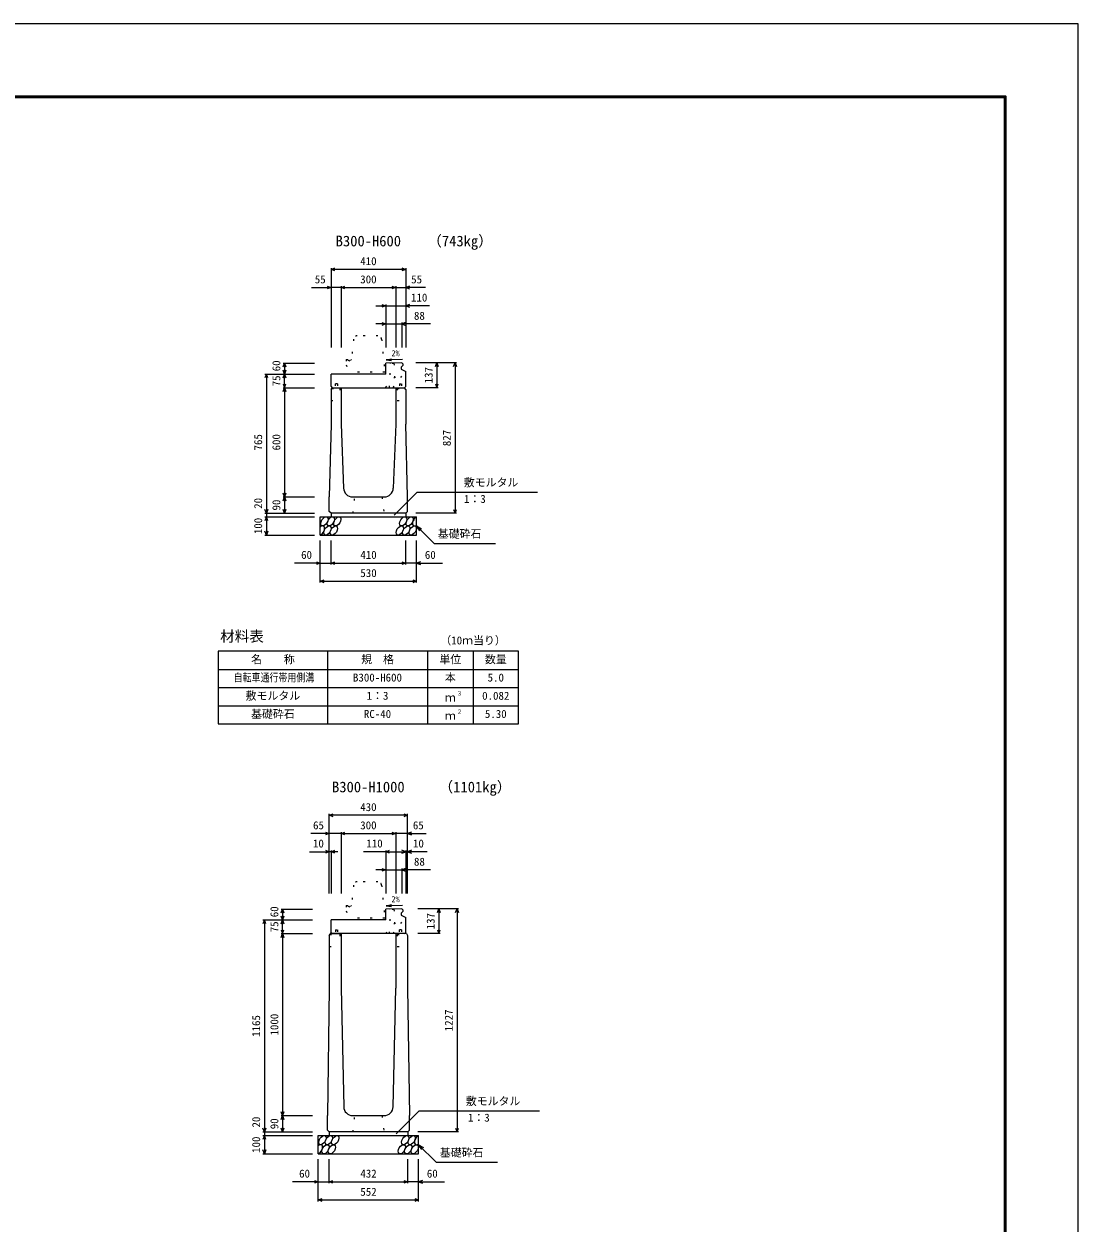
# Model space of a CAD drawing. Units: millimetres, scale not verified. Extents: x -12600 to 12600, y -5940 to 5940.
# Drawn here: x 6807 to 12600, y -649 to 5940 of the extents above; entities that cross this region are included whole.
import ezdxf
from ezdxf.enums import TextEntityAlignment as Align

# ---------------------------------------------------------------- set-up
doc = ezdxf.new("R2010")
doc.units = ezdxf.units.MM
doc.header["$LTSCALE"] = 40
doc.linetypes.add('DOTTED', pattern=[1.75, 0.25, -1.5])
for name, color, linetype, lineweight in [('0-0_DIM', 7, 'Continuous', 25), ('0-1_Defpoints', 5, 'Continuous', 25), ('0-2_HATCH', 6, 'Continuous', 25), ('0-3_HYO', 3, 'Continuous', 25), ('0-4_HYO2', 4, 'Continuous', 25), ('0-5_OUTLINE', 3, 'Continuous', 25), ('0-6_OUTLINE2', 4, 'DOTTED', 25), ('0-7_TXT', 7, 'Continuous', 25), ('0-8_WAKU', 3, 'Continuous', 25)]:
    doc.layers.add(name, color=color, linetype=linetype, lineweight=lineweight)
doc.styles.add('ＭＳ ゴシック', font='')
doc.styles.get('ＭＳ ゴシック').set_extended_font_data('MS Gothic')

msp = doc.modelspace()

# ---------------------------------------------------------------- linework, layer by layer
at = {"layer": '0-0_DIM'}
for p, q in [((8495, 4598.96), (8495, 4161.46)), ((8905, 4591.46), (8495, 4591.46)), ((8905, 4598.96), (8905, 4161.46)), ((8386.62, 4491.46), (8495, 4491.46)), ((8550, 4491.46), (8495, 4491.46)), ((8550, 4498.96), (8550, 4161.46)), ((8550, 4491.46), (8850, 4491.46)), ((8850, 4498.96), (8850, 4161.46)), ((8850, 4491.46), (8905, 4491.46)), ((9013.38, 4491.46), (8905, 4491.46)), ((8740, 4391.46), (8795, 4391.46)), ((8795, 4398.96), (8795, 4161.46)), ((8795, 4391.46), (8905, 4391.46)), ((9036.52, 4391.46), (8905, 4391.46)), ((8795, 4291.46), (8740, 4291.46)), ((8795, 4291.46), (8883, 4291.46)), ((8883, 4298.96), (8883, 4161.46)), ((9041.78, 4291.46), (8883, 4291.46)), ((8231.5, 4076.46), (8404, 4076.46)), ((8239, 4076.46), (8239, 4016.46)), ((9183.5, 4078.46), (8961, 4078.46)), ((9076, 4078.46), (9076, 3941.46)), ((9176, 4078.46), (9176, 3251.46)), ((8131.5, 4016.46), (8404, 4016.46)), ((8139, 4016.46), (8139, 3251.46)), ((8239, 3941.46), (8239, 4016.46)), ((8231.5, 3941.46), (8404, 3941.46)), ((8239, 3941.46), (8239, 3341.46)), ((9083.5, 3941.46), (8961, 3941.46)), ((8842.11, 3240.65), (8968.34, 3366.89)), ((8968.34, 3366.89), (9629.81, 3366.89)), ((8231.5, 3341.46), (8404, 3341.46)), ((8239, 3341.46), (8239, 3251.46)), ((8131.5, 3251.46), (8404, 3251.46)), ((8131.5, 3231.46), (8404, 3231.46)), ((8139, 3251.46), (8139, 3231.46)), ((8139, 3231.46), (8139, 3131.46)), ((9183.5, 3251.46), (8961, 3251.46)), ((8965, 3181.46), (9060.76, 3085.71)), ((8965, 3181.46), (8990.98, 3166.46)), ((8965, 3181.46), (8980, 3155.48)), ((8131.5, 3131.46), (8404, 3131.46)), ((8435, 2870.1), (8435, 3101.46)), ((8495, 2970.1), (8495, 3101.46)), ((8905, 2970.1), (8905, 3101.46)), ((8965, 2870.1), (8965, 3101.46)), ((9060.76, 3085.71), (9398.31, 3085.71)), ((8435, 2977.6), (8293.21, 2977.6)), ((8435, 2977.6), (8495, 2977.6)), ((8495, 2977.6), (8905, 2977.6)), ((8965, 2977.6), (8905, 2977.6)), ((8965, 2977.6), (9106.79, 2977.6)), ((8435, 2877.6), (8965, 2877.6)), ((8485, 1161.46), (8485, 1598.96)), ((8915, 1591.46), (8485, 1591.46)), ((8915, 1161.46), (8915, 1598.96)), ((8485, 1491.46), (8383.02, 1491.46)), ((8550, 1491.46), (8485, 1491.46)), ((8550, 1498.96), (8550, 1161.46)), ((8550, 1491.46), (8850, 1491.46)), ((8850, 1498.96), (8850, 1161.46)), ((8915, 1491.46), (8850, 1491.46)), ((8915, 1491.46), (9016.98, 1491.46)), ((8376.62, 1391.46), (8485, 1391.46)), ((8495, 1391.46), (8485, 1391.46)), ((8495, 1398.96), (8495, 1161.46)), ((8531.3, 1391.46), (8495, 1391.46)), ((8795, 1391.46), (8673.07, 1391.46)), ((8795, 1398.96), (8795, 1161.46)), ((8795, 1391.46), (8905, 1391.46)), ((8905, 1398.96), (8905, 1161.46)), ((8905, 1391.46), (8915, 1391.46)), ((9023.38, 1391.46), (8915, 1391.46)), ((8795, 1291.46), (8740, 1291.46)), ((8795, 1291.46), (8883, 1291.46)), ((8883, 1298.96), (8883, 1161.46)), ((9041.78, 1291.46), (8883, 1291.46)), ((8220.5, 1076.46), (8393, 1076.46)), ((8228, 1076.46), (8228, 1016.46)), ((9194.5, 1078.46), (8972, 1078.46)), ((9087, 1078.46), (9087, 941.46)), ((9187, 1078.46), (9187, -148.54)), ((8120.5, 1016.46), (8393, 1016.46)), ((8128, 1016.46), (8128, -148.54)), ((8228, 941.46), (8228, 1016.46)), ((8220.5, 941.46), (8393, 941.46)), ((8228, 941.46), (8228, -58.54)), ((9094.5, 941.46), (8972, 941.46)), ((8220.5, -58.54), (8393, -58.54)), ((8228, -58.54), (8228, -148.54)), ((8853.11, -159.35), (8979.34, -33.11)), ((8979.34, -33.11), (9640.81, -33.11)), ((8120.5, -148.54), (8393, -148.54)), ((8120.5, -168.54), (8393, -168.54)), ((8128, -148.54), (8128, -168.54)), ((8128, -168.54), (8128, -268.54)), ((9194.5, -148.54), (8972, -148.54)), ((8976, -218.54), (9071.76, -314.29)), ((8976, -218.54), (9001.98, -233.54)), ((8976, -218.54), (8991, -244.52)), ((8120.5, -268.54), (8393, -268.54)), ((8424, -529.9), (8424, -298.54)), ((8484, -429.9), (8484, -298.54)), ((8916, -429.9), (8916, -298.54)), ((8976, -529.9), (8976, -298.54)), ((9071.76, -314.29), (9409.31, -314.29)), ((8424, -422.4), (8282.21, -422.4)), ((8424, -422.4), (8484, -422.4)), ((8484, -422.4), (8916, -422.4)), ((8976, -422.4), (8916, -422.4)), ((8976, -422.4), (9117.79, -422.4)), ((8424, -522.4), (8976, -522.4))]:
    msp.add_line(p, q, dxfattribs=at)
for points in [[(8516.14, 4583.77), (8495, 4591.46), (8516.14, 4599.16)], [(8883.86, 4599.16), (8905, 4591.46), (8883.86, 4583.77)], [(8473.86, 4499.16), (8495, 4491.46), (8473.86, 4483.77)], [(8571.14, 4483.77), (8550, 4491.46), (8571.14, 4499.16)], [(8828.86, 4499.16), (8850, 4491.46), (8828.86, 4483.77)], [(8926.14, 4499.16), (8905, 4491.46), (8926.14, 4483.77)], [(8773.86, 4399.16), (8795, 4391.46), (8773.86, 4383.77)], [(8926.14, 4399.16), (8905, 4391.46), (8926.14, 4383.77)], [(8773.86, 4299.16), (8795, 4291.46), (8773.86, 4283.77)], [(8904.14, 4299.16), (8883, 4291.46), (8904.14, 4283.77)], [(8231.3, 4055.32), (8239, 4076.46), (8246.7, 4055.32)], [(8246.7, 4037.61), (8239, 4016.46), (8231.3, 4037.61)], [(9068.3, 4057.32), (9076, 4078.46), (9083.7, 4057.32)], [(9168.3, 4057.32), (9176, 4078.46), (9183.7, 4057.32)], [(8146.7, 3995.32), (8139, 4016.46), (8131.3, 3995.32)], [(8231.3, 3995.32), (8239, 4016.46), (8246.7, 3995.32)], [(8231.3, 3962.61), (8239, 3941.46), (8246.7, 3962.61)], [(9068.3, 3962.61), (9076, 3941.46), (9083.7, 3962.61)], [(8231.3, 3920.32), (8239, 3941.46), (8246.7, 3920.32)], [(8246.7, 3362.61), (8239, 3341.46), (8231.3, 3362.61)], [(8231.3, 3320.32), (8239, 3341.46), (8246.7, 3320.32)], [(8146.7, 3272.61), (8139, 3251.46), (8131.3, 3272.61)], [(8146.7, 3210.32), (8139, 3231.46), (8131.3, 3210.32)], [(8246.7, 3272.61), (8239, 3251.46), (8231.3, 3272.61)], [(9168.3, 3272.61), (9176, 3251.46), (9183.7, 3272.61)], [(8146.7, 3152.61), (8139, 3131.46), (8131.3, 3152.61)], [(8413.86, 2985.29), (8435, 2977.6), (8413.86, 2969.9)], [(8516.14, 2969.9), (8495, 2977.6), (8516.14, 2985.29)], [(8883.86, 2985.29), (8905, 2977.6), (8883.86, 2969.9)], [(8986.14, 2985.29), (8965, 2977.6), (8986.14, 2969.9)], [(8456.14, 2869.9), (8435, 2877.6), (8456.14, 2885.29)], [(8943.86, 2885.29), (8965, 2877.6), (8943.86, 2869.9)], [(8506.14, 1583.77), (8485, 1591.46), (8506.14, 1599.16)], [(8893.86, 1599.16), (8915, 1591.46), (8893.86, 1583.77)], [(8463.86, 1499.16), (8485, 1491.46), (8463.86, 1483.77)], [(8571.14, 1483.77), (8550, 1491.46), (8571.14, 1499.16)], [(8828.86, 1499.16), (8850, 1491.46), (8828.86, 1483.77)], [(8936.14, 1499.16), (8915, 1491.46), (8936.14, 1483.77)], [(8463.86, 1399.16), (8485, 1391.46), (8463.86, 1383.77)], [(8516.14, 1383.77), (8495, 1391.46), (8516.14, 1399.16)], [(8816.14, 1383.77), (8795, 1391.46), (8816.14, 1399.16)], [(8883.86, 1383.77), (8905, 1391.46), (8883.86, 1399.16)], [(8936.14, 1399.16), (8915, 1391.46), (8936.14, 1383.77)], [(8773.86, 1299.16), (8795, 1291.46), (8773.86, 1283.77)], [(8904.14, 1299.16), (8883, 1291.46), (8904.14, 1283.77)], [(8220.3, 1055.32), (8228, 1076.46), (8235.7, 1055.32)], [(9079.3, 1057.32), (9087, 1078.46), (9094.7, 1057.32)], [(9179.3, 1057.32), (9187, 1078.46), (9194.7, 1057.32)], [(8135.7, 995.32), (8128, 1016.46), (8120.3, 995.32)], [(8235.7, 1037.61), (8228, 1016.46), (8220.3, 1037.61)], [(8220.3, 995.32), (8228, 1016.46), (8235.7, 995.32)], [(8220.3, 962.61), (8228, 941.46), (8235.7, 962.61)], [(8220.3, 920.32), (8228, 941.46), (8235.7, 920.32)], [(9079.3, 962.61), (9087, 941.46), (9094.7, 962.61)], [(8235.7, -37.39), (8228, -58.54), (8220.3, -37.39)], [(8220.3, -79.68), (8228, -58.54), (8235.7, -79.68)], [(8135.7, -127.39), (8128, -148.54), (8120.3, -127.39)], [(8235.7, -127.39), (8228, -148.54), (8220.3, -127.39)], [(9179.3, -127.39), (9187, -148.54), (9194.7, -127.39)], [(8135.7, -189.68), (8128, -168.54), (8120.3, -189.68)], [(8135.7, -247.39), (8128, -268.54), (8120.3, -247.39)], [(8402.86, -414.71), (8424, -422.4), (8402.86, -430.1)], [(8505.14, -430.1), (8484, -422.4), (8505.14, -414.71)], [(8894.86, -414.71), (8916, -422.4), (8894.86, -430.1)], [(8997.14, -414.71), (8976, -422.4), (8997.14, -430.1)], [(8445.14, -530.1), (8424, -522.4), (8445.14, -514.71)], [(8954.86, -514.71), (8976, -522.4), (8954.86, -530.1)]]:
    msp.add_lwpolyline(points, dxfattribs=at)
at = {"layer": '0-1_Defpoints'}
msp.add_lwpolyline([(-4200, -5940), (12600, -5940), (12600, 5940), (-4200, 5940)], close=True, dxfattribs=at)
at = {"layer": '0-2_HATCH'}
for centre in [(8457.89, 3206.46), (8493.37, 3206.46), (8528.84, 3206.46), (8891.05, 3206.46), (8926.52, 3206.46), (8474.77, 3156.46), (8510.25, 3156.46), (8872.45, 3156.46), (8907.93, 3156.46), (8943.41, 3156.46), (8446.89, -193.54), (8482.37, -193.54), (8517.84, -193.54), (8902.05, -193.54), (8937.52, -193.54), (8463.77, -243.54), (8499.25, -243.54), (8883.45, -243.54), (8918.93, -243.54), (8954.41, -243.54)]:
    msp.add_ellipse(centre, major_axis=(14.54, 23.54), ratio=0.5792, dxfattribs=at)
for centre, start_param, end_param in [((8962, 3206.46), 0.6666252, 4.1103269), ((8439.3, 3156.46), 3.7419964, 7.318141), ((8973, -193.54), 0.6666252, 4.1103269), ((8428.3, -243.54), 3.7419964, 7.318141)]:
    msp.add_ellipse(centre, major_axis=(14.54, 23.54), ratio=0.5792, start_param=start_param, end_param=end_param, dxfattribs=at)
at = {"layer": '0-3_HYO'}
for p, q in [((8475, 2493.36), (8475, 2093.36)), ((9025, 2493.36), (9025, 2093.36)), ((9275, 2493.36), (9275, 2093.36)), ((7875, 2393.36), (9525, 2393.36))]:
    msp.add_line(p, q, dxfattribs=at)
msp.add_lwpolyline([(7875, 2093.36), (9525, 2093.36), (9525, 2493.36), (7875, 2493.36)], close=True, dxfattribs=at)
at = {"layer": '0-4_HYO2'}
for p, q in [((7875, 2293.36), (9525, 2293.36)), ((7875, 2193.36), (9525, 2193.36))]:
    msp.add_line(p, q, dxfattribs=at)
at = {"layer": '0-5_OUTLINE', "linetype": 'DOTTED'}
for p, q in [((8751.9, 4226.46), (8638.1, 4226.46)), ((8618.19, 4208.41), (8607, 4096.46)), ((8771.8, 4208.45), (8790, 4026.46)), ((8577, 4096.46), (8577, 4066.46)), ((8577, 4096.46), (8585, 4096.46)), ((8577, 4066.46), (8600, 4026.46)), ((8790, 4026.46), (8600, 4026.46)), ((8618.19, 1208.41), (8607, 1096.46)), ((8751.9, 1226.46), (8638.1, 1226.46)), ((8771.8, 1208.45), (8790, 1026.46)), ((8577, 1096.46), (8577, 1066.46)), ((8577, 1096.46), (8585, 1096.46)), ((8577, 1066.46), (8600, 1026.46)), ((8790, 1026.46), (8600, 1026.46))]:
    msp.add_line(p, q, dxfattribs=at)
at = {"layer": '0-5_OUTLINE'}
for p, q in [((8883.14, 4078.14), (8795, 4076.46)), ((8795, 4016.46), (8795, 4076.46)), ((8880, 4053.46), (8889, 4063.46)), ((8880, 4053.46), (8880, 4043.46)), ((8880, 4043.46), (8905, 4030.46)), ((8883.14, 4078.14), (8889, 4072.4)), ((8889, 4072.4), (8889, 4063.46)), ((8905, 3947.46), (8905, 4030.46)), ((8495, 3947.46), (8495, 4016.46)), ((8795, 4016.46), (8495, 4016.46)), ((8495, 3947.46), (8501, 3941.46)), ((8495, 3931.46), (8501, 3941.46)), ((8495, 3931.46), (8495, 3741.46)), ((8501, 3941.46), (8899, 3941.46)), ((8550, 3941.46), (8550, 3741.46)), ((8850, 3941.46), (8850, 3741.46)), ((8899, 3941.46), (8905, 3947.46)), ((8905, 3931.46), (8899, 3941.46)), ((8905, 3931.46), (8905, 3741.46)), ((8495, 3741.46), (8485, 3341.46)), ((8550, 3741.46), (8563.2, 3389.59)), ((8850, 3741.46), (8836.8, 3389.59)), ((8915, 3341.46), (8905, 3741.46)), ((8485, 3261.46), (8485, 3341.46)), ((8613.16, 3341.46), (8786.84, 3341.46)), ((8915, 3261.46), (8915, 3341.46)), ((8435, 3231.46), (8965, 3231.46)), ((8435, 3131.46), (8435, 3231.46)), ((8495, 3251.46), (8485, 3261.46)), ((8905, 3251.46), (8495, 3251.46)), ((8495, 3251.46), (8495, 3231.46)), ((8905, 3251.46), (8915, 3261.46)), ((8905, 3251.46), (8905, 3231.46)), ((8965, 3131.46), (8965, 3231.46)), ((8435, 3131.46), (8965, 3131.46)), ((8883.14, 1078.14), (8795, 1076.46)), ((8795, 1016.46), (8795, 1076.46)), ((8880, 1053.46), (8889, 1063.46)), ((8883.14, 1078.14), (8889, 1072.4)), ((8889, 1072.4), (8889, 1063.46)), ((8495, 947.46), (8495, 1016.46)), ((8795, 1016.46), (8495, 1016.46)), ((8880, 1053.46), (8880, 1043.46)), ((8880, 1043.46), (8905, 1030.46)), ((8905, 947.46), (8905, 1030.46)), ((8485, 931.46), (8490, 941.46)), ((8485, 931.46), (8485, 641.46)), ((8910, 941.46), (8490, 941.46)), ((8491, 941.46), (8550, 941.46)), ((8495, 947.46), (8501, 941.46)), ((8550, 941.46), (8550, 641.46)), ((8850, 941.46), (8850, 641.46)), ((8909, 941.46), (8850, 941.46)), ((8899, 941.46), (8905, 947.46)), ((8910, 941.46), (8915, 931.46)), ((8915, 931.46), (8915, 641.46)), ((8485, 641.46), (8475, -58.54)), ((8550, 641.46), (8563.95, -9.61)), ((8836.05, -9.61), (8850, 641.46)), ((8915, 641.46), (8925, -58.54)), ((8475, -139.54), (8475, -58.54)), ((8613.94, -58.54), (8786.06, -58.54)), ((8925, -139.54), (8925, -58.54)), ((8424, -168.54), (8976, -168.54)), ((8424, -268.54), (8424, -168.54)), ((8484, -148.54), (8475, -139.54)), ((8916, -148.54), (8484, -148.54)), ((8484, -148.54), (8484, -168.54)), ((8916, -148.54), (8925, -139.54)), ((8916, -148.54), (8916, -168.54)), ((8976, -268.54), (8976, -168.54)), ((8424, -268.54), (8976, -268.54))]:
    msp.add_line(p, q, dxfattribs=at)
at = {"layer": '0-5_OUTLINE', "linetype": 'DOTTED'}
for points in [[(8585, 4096.46), (8595, 4086.46), (8605, 4096.46), (8607, 4096.46)], [(8585, 1096.46), (8595, 1086.46), (8605, 1096.46), (8607, 1096.46)]]:
    msp.add_lwpolyline(points, dxfattribs=at)
for centre, start, end in [((8638.1, 4206.46), 90, 174.40835), ((8751.9, 4206.46), 4.08463, 90), ((8638.1, 1206.46), 90, 174.40835), ((8751.9, 1206.46), 4.08463, 90)]:
    msp.add_arc(centre, 20, start, end, dxfattribs=at)
at = {"layer": '0-5_OUTLINE'}
for centre, start, end in [((8613.16, 3391.46), 182.14759, 270), ((8786.84, 3391.46), 270, 357.85241), ((8613.94, -8.54), 181.22758, 270), ((8786.06, -8.54), 270, 358.77242)]:
    msp.add_arc(centre, 50, start, end, dxfattribs=at)
at = {"layer": '0-6_OUTLINE2'}
for p, q in [((8793.61, 3941.46), (8882.78, 4042.02)), ((8815.6, 3941.46), (8822.11, 4074.37)), ((8822.11, 4074.37), (8819.32, 4076.93)), ((8840.28, 4074.59), (8822.11, 4074.37)), ((8835.15, 3941.46), (8903.79, 4031.09)), ((8840.28, 4074.56), (8842.88, 4077.38)), ((8840.28, 4074.56), (8846.8, 3941.46)), ((8529.75, 3961.96), (8517.75, 3961.96)), ((8517.75, 3961.96), (8517.75, 3936.96)), ((8529.75, 3961.96), (8529.75, 3936.96)), ((8870.25, 3961.96), (8882.25, 3961.96)), ((8870.25, 3961.96), (8870.25, 3936.96)), ((8882.25, 3961.96), (8882.25, 3936.96)), ((8498.3, 3936.96), (8542, 3936.96)), ((8542, 3936.96), (8542, 3871.46)), ((8858, 3936.96), (8858, 3871.46)), ((8858, 3936.96), (8901.7, 3936.96)), ((8495, 3871.46), (8542, 3871.46)), ((8858, 3871.46), (8905, 3871.46)), ((8615, 3251.46), (8625, 3341.46)), ((8775, 3341.46), (8785, 3251.46)), ((8815.6, 941.46), (8822.11, 1074.37)), ((8822.11, 1074.37), (8819.32, 1076.93)), ((8840.28, 1074.59), (8822.11, 1074.37)), ((8840.28, 1074.56), (8842.88, 1077.38)), ((8840.28, 1074.56), (8846.8, 941.46)), ((8793.61, 941.46), (8882.78, 1042.02)), ((8835.15, 941.46), (8903.79, 1031.09)), ((8487.75, 936.96), (8542, 936.96)), ((8518.5, 961.96), (8530.5, 961.96)), ((8518.5, 961.96), (8518.5, 936.96)), ((8530.5, 961.96), (8530.5, 936.96)), ((8542, 936.96), (8542, 871.46)), ((8858, 936.96), (8858, 871.46)), ((8858, 936.96), (8912.25, 936.96)), ((8881.5, 961.96), (8869.5, 961.96)), ((8869.5, 961.96), (8869.5, 936.96)), ((8881.5, 961.96), (8881.5, 936.96)), ((8485, 871.46), (8542, 871.46)), ((8858, 871.46), (8915, 871.46)), ((8615.09, -148.54), (8625.09, -58.54)), ((8775.09, -58.54), (8785.09, -148.54))]:
    msp.add_line(p, q, dxfattribs=at)
at = {"layer": '0-7_TXT'}
for p, q in [((8797.06, 4094.97), (8826.7, 4090.33)), ((8797.06, 1094.97), (8826.7, 1090.33))]:
    msp.add_line(p, q, dxfattribs=at)
for points in [[(8887.48, 4096.7), (8797.06, 4094.97), (8826.5, 4100.74)], [(8887.48, 1096.7), (8797.06, 1094.97), (8826.5, 1100.74)]]:
    msp.add_lwpolyline(points, dxfattribs=at)
at = {"layer": '0-8_WAKU', "lineweight": 50}
msp.add_lwpolyline([(-3800, -5540), (12200, -5540), (12200, 5540), (-3800, 5540)], close=True, dxfattribs=at)

# ---------------------------------------------------------------- texts
at = {"layer": '0-0_DIM', "style": 'ＭＳ ゴシック'}
for s, p in [('410', (8655, 4601.46)), ('55', (8405.16, 4501.46)), ('300', (8655, 4501.46)), ('55', (8934.84, 4501.46)), ('110', (8934.02, 4401.46)), ('88', (8950.19, 4301.46)), ('敷モルタル', (9223.94, 3385.62)), ('1：3', (9224.94, 3294.93)), ('基礎砕石', (9081.32, 3102.88)), ('60', (8330, 2987.6)), ('410', (8655.53, 2987.6)), ('60', (9010, 2987.6)), ('530', (8655.53, 2887.6)), ('430', (8655, 1601.46)), ('65', (8395.68, 1501.46)), ('300', (8655, 1501.46)), ('65', (8944.32, 1501.46)), ('10', (8395.16, 1401.46)), ('110', (8688.51, 1401.46)), ('10', (8944.84, 1401.46)), ('88', (8950.19, 1301.46)), ('敷モルタル', (9234.94, -14.38)), ('1：3', (9246.94, -105.07)), ('基礎砕石', (9092.32, -297.12)), ('60', (8319, -412.4)), ('432', (8655.53, -412.4)), ('60', (9021, -412.4)), ('552', (8655.53, -512.4))]:
    msp.add_text(s, height=43.99, dxfattribs=at).set_placement(p, align=Align.BOTTOM_LEFT)
for s, p in [('60', (8229, 4031.46)), ('137', (9066, 3964.96)), ('75', (8229, 3948.96)), ('827', (9166, 3619.96)), ('765', (8129, 3596.46)), ('600', (8229, 3596.46)), ('20', (8129, 3275.78)), ('90', (8229, 3266.46)), ('100', (8129, 3136.46)), ('60', (8218, 1031.46)), ('75', (8218, 948.96)), ('137', (9077, 964.96)), ('1165', (8118, 373.96)), ('1000', (8218, 381.46)), ('1227', (9177, 404.96)), ('20', (8118, -124.22)), ('90', (8218, -133.54)), ('100', (8118, -263.54))]:
    msp.add_text(s, height=43.99, rotation=90, dxfattribs=at).set_placement(p, align=Align.BOTTOM_LEFT)
at = {"layer": '0-7_TXT', "style": 'ＭＳ ゴシック'}
for s, height, p in [('B300-H600', 58.65, (8520, 4700.44)), ('（743kg）', 58.65, (9023.7, 4700.44)), ('2%', 32.99, (8826.63, 4104.31)), ('材料表', 58.65, (7885, 2528.36)), ('（10ｍ当り）', 43.99, (9095, 2517.36)), ('名\u3000\u3000称', 43.99, (8055, 2413.36)), ('規\u3000格', 43.99, (8660, 2413.36)), ('単位', 43.99, (9090, 2413.36)), ('数量', 43.99, (9340, 2413.36)), ('本', 43.99, (9120, 2313.36)), ('B300-H600', 43.99, (8615, 2313.36)), ('5.0', 43.99, (9355, 2313.36)), ('敷モルタル', 43.99, (8025, 2213.36)), ('1：3', 43.99, (8690, 2213.36)), ('ｍ', 43.99, (9120, 2203.36)), ('３', 21.99, (9185.54, 2243.73)), ('0.082', 43.99, (9325, 2213.36)), ('基礎砕石', 43.99, (8055, 2113.36)), ('RC-40', 43.99, (8675, 2113.36)), ('ｍ', 43.99, (9120, 2103.36)), ('２', 21.99, (9185.54, 2143.73)), ('5.30', 43.99, (9340, 2113.36)), ('（1101kg）', 58.65, (9085.88, 1700.44)), ('B300-H1000', 58.65, (8500, 1700.44)), ('2%', 32.99, (8826.63, 1104.31))]:
    msp.add_text(s, height=height, dxfattribs=at).set_placement(p, align=Align.BOTTOM_LEFT)
at = {"layer": '0-7_TXT', "style": 'ＭＳ ゴシック', "width": 0.8}
msp.add_text('自転車通行帯用側溝', height=43.99, dxfattribs=at).set_placement((7959, 2313.36), align=Align.BOTTOM_LEFT)

doc.saveas('drawing.dxf')
